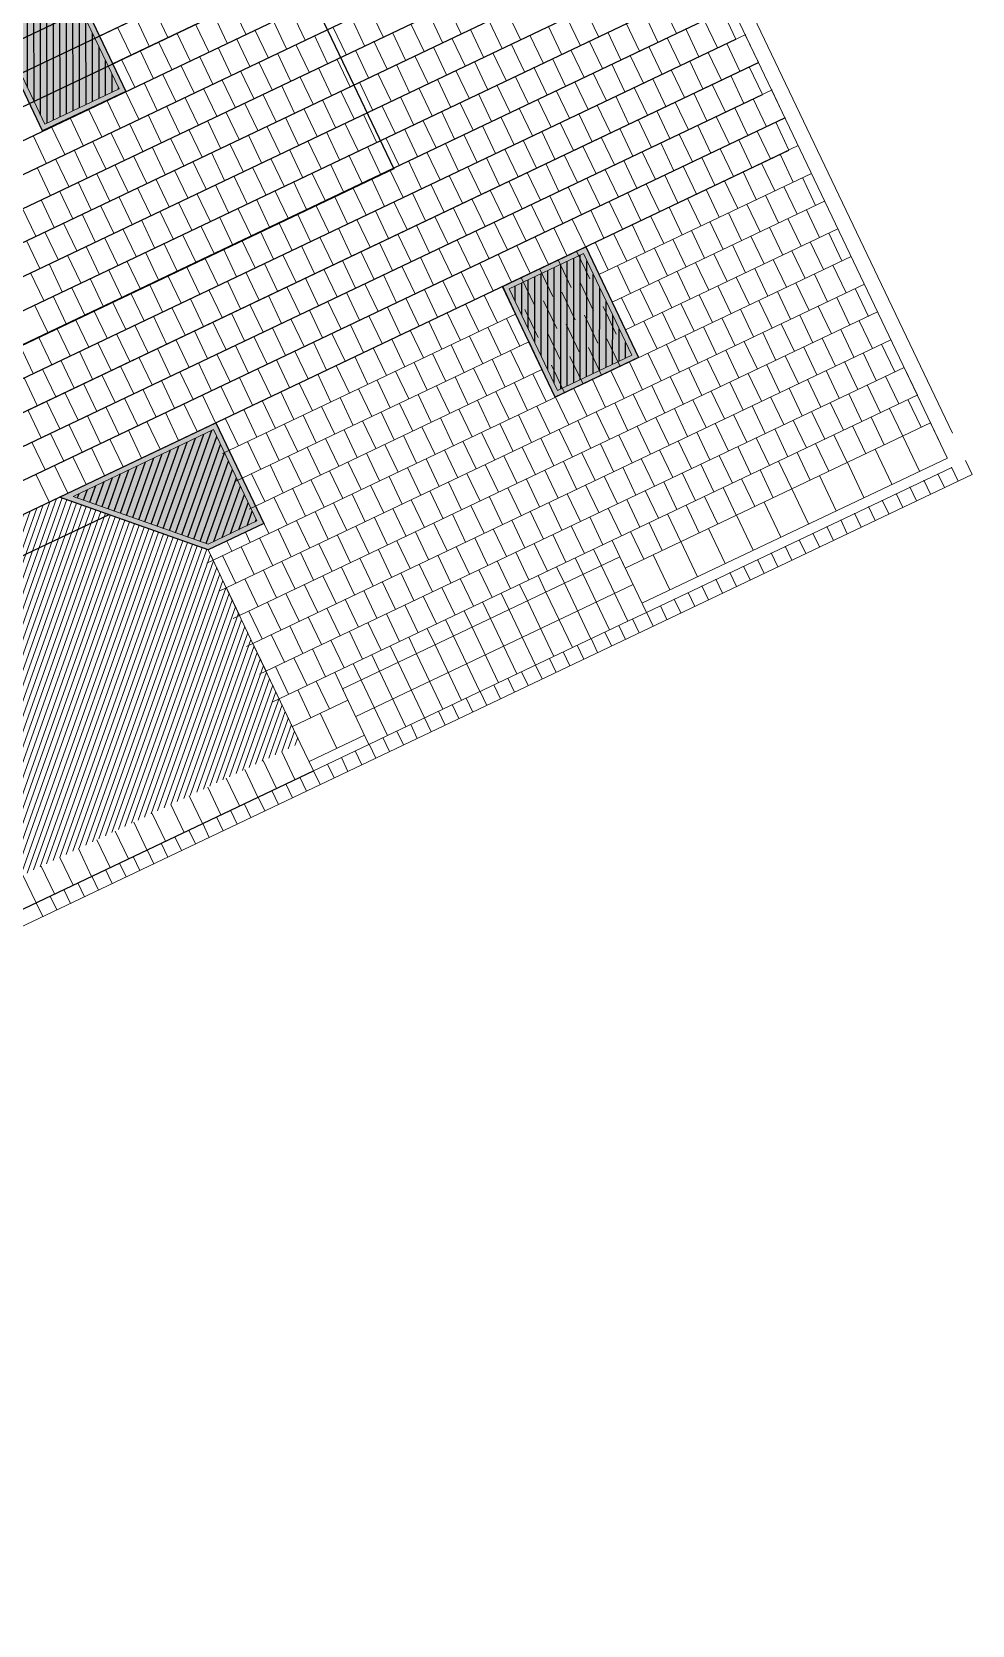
# Model space of a CAD drawing. Header units: metres. Extents: x 679599 to 680028, y 2748524 to 2748840.
# Drawn here: x 680009.71 to 680028.08, y 2748672.21 to 2748703.33 of the extents above; entities that cross this region are included whole.
import ezdxf

# ---------------------------------------------------------------- set-up
doc = ezdxf.new("R2010")
doc.units = ezdxf.units.M
doc.header["$LTSCALE"] = 5
doc.layers.add('00-AUX', color=2, linetype='Continuous', plot=False)
doc.layers.add('00-AUX Tree Pit', color=2, linetype='Continuous', plot=False)
for name, color, linetype, lineweight, plot in [('02-L-B-Barrier Curb', 210, 'Continuous', 5, False), ('02-L-B-Channel', 140, 'Continuous', 5, False), ('02-L-B-Curb', 11, 'Continuous', 5, False)]:
    doc.layers.add(name, color=color, linetype=linetype, lineweight=lineweight, plot=plot)
doc.layers.add('02-L-B-Flat Bar', color=181, linetype='Continuous', lineweight=5)
doc.layers.add('04-BK-Tree Pit', color=6, linetype='Continuous', lineweight=5)
for name, color, linetype, lineweight, true_color in [('02-L-Joints-Paviment_07_Precast Concrete Blocks 60X40', 7, 'Continuous', 5, 0x999999), ('03-TR-Pavement_07_Precast Concrete Blocks 20X10', 7, 'Continuous', 5, 0x999999), ('03-TR-Pavement_07_Precast Concrete Blocks 60X40', 7, 'Continuous', 5, 0x999999)]:
    doc.layers.add(name, color=color, linetype=linetype, lineweight=lineweight, true_color=true_color)
doc.layers.add('03-TR-Tree Pit_Green', color=46, linetype='Continuous')
doc.layers.add('03-TR-Tree Pit_White', color=7, linetype='Continuous', true_color=0xfcfcfc)

# ---------------------------------------------------------------- blocks, each defined once
blk = doc.blocks.new('*U3')
at = {"layer": '02-L-B-Channel'}
blk.add_lwpolyline([(0, -0.301), (0, 0)], dxfattribs=at)
blk = doc.blocks.new('*U4')
at = {"layer": '02-L-B-Channel', "color": 0, "linetype": 'ByBlock', "lineweight": -2, "transparency": 16777216, "rotation": 205.4480529310802}
for p in [(680027.535, 2748694.429), (680027.806, 2748694.558), (680028.077, 2748694.687), (680026.993, 2748694.171), (680027.264, 2748694.3), (680026.181, 2748693.785), (680026.452, 2748693.914), (680026.723, 2748694.043), (680025.639, 2748693.527), (680025.91, 2748693.656), (680025.097, 2748693.269), (680025.368, 2748693.398), (680024.284, 2748692.882), (680024.555, 2748693.011), (680024.826, 2748693.14), (680023.743, 2748692.625), (680024.014, 2748692.754), (680022.93, 2748692.238), (680023.201, 2748692.367), (680023.472, 2748692.496), (680022.388, 2748691.98), (680022.659, 2748692.109), (680021.846, 2748691.722), (680022.117, 2748691.851), (680021.034, 2748691.336), (680021.305, 2748691.464), (680021.576, 2748691.593), (680020.492, 2748691.078), (680020.763, 2748691.207), (680019.679, 2748690.691), (680019.95, 2748690.82), (680020.221, 2748690.949), (680019.138, 2748690.433), (680019.408, 2748690.562), (680018.325, 2748690.046), (680018.596, 2748690.175), (680018.867, 2748690.304), (680017.783, 2748689.789), (680018.054, 2748689.918), (680017.241, 2748689.531), (680017.512, 2748689.66), (680016.429, 2748689.144), (680016.699, 2748689.273), (680016.97, 2748689.402), (680015.887, 2748688.886), (680016.158, 2748689.015), (680015.074, 2748688.5), (680015.345, 2748688.628), (680015.616, 2748688.757), (680014.532, 2748688.242), (680014.803, 2748688.371), (680013.991, 2748687.984), (680014.261, 2748688.113), (680013.178, 2748687.597), (680013.449, 2748687.726), (680013.72, 2748687.855), (680012.636, 2748687.339), (680012.907, 2748687.468), (680011.823, 2748686.953), (680012.094, 2748687.082), (680012.365, 2748687.21), (680011.282, 2748686.695), (680011.553, 2748686.824), (680010.74, 2748686.437), (680011.011, 2748686.566), (680009.927, 2748686.05), (680010.198, 2748686.179), (680010.469, 2748686.308)]:
    blk.add_blockref('*U3', p, dxfattribs=at)
blk = doc.blocks.new('ALCORQUE RECTANGULAR')
at = {"layer": '03-TR-Tree Pit_Green', "ltscale": 0.3}
h = blk.add_hatch(dxfattribs=at)
h.set_pattern_fill('ANSI31', color=256, scale=0.04, angle=-45)
h.set_pattern_definition([(360, (-2068898.16958, 3428624.0145), (3e-17, 0.127), [])])
h.paths.add_polyline_path([(679903.391, 2748647.421), (679902.702, 2748648.869), (679904.689, 2748649.814), (679905.377, 2748648.367)])
at = {"layer": '03-TR-Tree Pit_White'}
h = blk.add_hatch(color=256, dxfattribs=at)
h.dxf.hatch_style = 1
h.paths.add_polyline_path([(679903.344, 2748647.288), (679902.569, 2748648.916), (679904.736, 2748649.947), (679905.511, 2748648.319)])
at = {"layer": '02-L-B-Curb'}
blk.add_lwpolyline([(679903.344, 2748647.288), (679902.569, 2748648.916), (679904.736, 2748649.947), (679905.511, 2748648.319)], close=True, dxfattribs=at)
at = {"layer": '02-L-B-Curb', "color": 6}
blk.add_lwpolyline([(679903.391, 2748647.421), (679902.702, 2748648.868), (679904.689, 2748649.814), (679905.378, 2748648.366)], close=True, dxfattribs=at)
blk = doc.blocks.new('Tree Pit Ford')
at = {"layer": '03-TR-Tree Pit_Green', "ltscale": 0.3}
h = blk.add_hatch(dxfattribs=at)
h.set_pattern_fill('ANSI31', color=256, scale=0.04)
h.paths.add_polyline_path([(-0.045, 1.149), (1.934, -0.83), (-1.104, -0.83), (-1.104, 1.149)])
at = {"layer": '03-TR-Tree Pit_White'}
h = blk.add_hatch(color=256, dxfattribs=at)
h.dxf.hatch_style = 1
h.paths.add_polyline_path([(-0.004, 1.249), (2.175, -0.93), (-1.204, -0.93), (-1.204, 1.249)])
at = {"layer": '02-L-B-Curb'}
blk.add_lwpolyline([(-0.004, 1.249), (2.175, -0.93), (-1.204, -0.93), (-1.204, 1.249)], close=True, dxfattribs=at)
at = {"layer": '02-L-B-Curb', "color": 6}
blk.add_lwpolyline([(-0.045, 1.149), (1.934, -0.83), (-1.104, -0.83), (-1.104, 1.149)], close=True, dxfattribs=at)
blk = doc.blocks.new('*U39')
at = {"layer": '02-L-Joints-Paviment_07_Precast Concrete Blocks 60X40'}
blk.add_line((0.001, -0.6), (0.001, 0), dxfattribs=at)
blk = doc.blocks.new('*U40')
at = {"layer": '02-L-Joints-Paviment_07_Precast Concrete Blocks 60X40', "color": 0, "linetype": 'ByBlock', "lineweight": -2, "transparency": 16777216, "rotation": 205.4481431993174}
for p in [(680015.213, 2748688.899), (680014.491, 2748688.555), (680014.852, 2748688.727), (680014.129, 2748688.383), (680013.407, 2748688.039), (680013.768, 2748688.211), (680012.685, 2748687.695), (680013.046, 2748687.867), (680011.962, 2748687.352), (680012.323, 2748687.524), (680011.24, 2748687.008), (680011.601, 2748687.18), (680010.879, 2748686.836), (680010.156, 2748686.492), (680010.518, 2748686.664), (680009.434, 2748686.148), (680009.795, 2748686.32), (680008.712, 2748685.805), (680009.073, 2748685.977), (680007.989, 2748685.461), (680008.35, 2748685.633), (680007.267, 2748685.117), (680007.628, 2748685.289), (680006.906, 2748684.945), (680006.183, 2748684.602), (680006.544, 2748684.773), (680005.461, 2748684.258), (680005.822, 2748684.43), (680004.738, 2748683.914), (680005.1, 2748684.086), (680004.016, 2748683.57), (680004.377, 2748683.742), (680003.655, 2748683.398), (680002.933, 2748683.055), (680003.294, 2748683.227), (680002.21, 2748682.711), (680002.571, 2748682.883), (680001.488, 2748682.367), (680001.849, 2748682.539), (680000.765, 2748682.023), (680001.127, 2748682.195), (680000.404, 2748681.852), (679999.682, 2748681.508), (680000.043, 2748681.68), (679998.959, 2748681.164), (679999.321, 2748681.336), (679998.237, 2748680.82), (679998.598, 2748680.992), (679997.515, 2748680.477), (679997.876, 2748680.648), (679996.792, 2748680.133), (679997.153, 2748680.305), (679996.431, 2748679.961), (679995.709, 2748679.617), (679996.07, 2748679.789), (679994.986, 2748679.273), (679995.348, 2748679.445), (679994.264, 2748678.93), (679994.625, 2748679.101), (679993.542, 2748678.586), (679993.903, 2748678.758), (679993.18, 2748678.414), (679992.458, 2748678.07), (679992.819, 2748678.242), (679991.736, 2748677.726), (679992.097, 2748677.898), (679991.013, 2748677.383), (679991.374, 2748677.555), (679990.291, 2748677.039), (679990.652, 2748677.211), (679989.93, 2748676.867), (679989.207, 2748676.523), (679989.568, 2748676.695), (679988.485, 2748676.18), (679988.846, 2748676.351), (679987.763, 2748675.836), (679988.124, 2748676.008), (679987.04, 2748675.492), (679987.401, 2748675.664), (679986.679, 2748675.32), (679985.957, 2748674.976), (679986.318, 2748675.148), (679985.234, 2748674.633), (679985.595, 2748674.805), (679984.512, 2748674.289), (679984.873, 2748674.461), (679983.789, 2748673.945), (679984.151, 2748674.117), (679983.067, 2748673.601), (679983.428, 2748673.773)]:
    blk.add_blockref('*U39', p, dxfattribs=at)

msp = doc.modelspace()

# ---------------------------------------------------------------- hatches: boundary and pattern name
at = {"layer": '03-TR-Pavement_07_Precast Concrete Blocks 20X10'}
h = msp.add_hatch(dxfattribs=at)
h.set_pattern_fill('ANSI31', color=256, scale=0.0315, angle=25.5)
h.set_pattern_definition([(70.5, (0, 0), (-0.094275932128, 0.033384858509), [])])
h.paths.add_polyline_path([(679945.648, 2748656.46), (679943.852, 2748660.24), (679944.878, 2748663.104), (679948.723, 2748664.934), (679951.551, 2748663.93), (679952.554, 2748666.757), (679956.392, 2748668.583), (679959.225, 2748667.582), (679960.23, 2748670.41), (679964.074, 2748672.238), (679966.807, 2748671.268), (679966.901, 2748671.235), (679967.905, 2748674.062), (679971.75, 2748675.891), (679974.576, 2748674.887), (679975.581, 2748677.714), (679979.425, 2748679.544), (679982.251, 2748678.54), (679983.256, 2748681.367), (679987.1, 2748683.196), (679989.832, 2748682.225), (679990.931, 2748685.019), (679994.775, 2748686.848), (679997.603, 2748685.845), (679998.607, 2748688.672), (680002.45, 2748690.501), (680005.277, 2748689.497), (680006.278, 2748692.322), (680010.255, 2748694.245), (680013.159, 2748693.214), (680014.955, 2748689.44)])

# ---------------------------------------------------------------- linework, layer by layer
at = {"layer": '00-AUX'}
for points in [[(679988.712, 2748759.346), (680016.783, 2748700.654), (679938.873, 2748663.618)], [(679976.14, 2748687.314), (680020.879, 2748708.603)], [(679976.408, 2748686.778), (680021.318, 2748708.147)], [(679976.657, 2748686.231), (680021.396, 2748707.52)], [(679976.924, 2748685.694), (680021.835, 2748707.065)], [(679977.174, 2748685.148), (680021.913, 2748706.437)], [(679977.439, 2748684.61), (680022.352, 2748705.982)], [(679977.691, 2748684.066), (680022.43, 2748705.354)], [(679977.955, 2748683.527), (680022.869, 2748704.899)], [(679978.209, 2748682.983), (680022.947, 2748704.271)], [(679978.471, 2748682.442), (680023.386, 2748703.816)], [(679978.726, 2748681.9), (680023.464, 2748703.188)], [(679978.986, 2748681.36), (680023.903, 2748702.733)], [(679979.243, 2748680.817), (680023.981, 2748702.106)], [(679979.503, 2748680.277), (680024.421, 2748701.65)], [(679979.76, 2748679.734), (680024.499, 2748701.023)], [(679944.374, 2748662.09), (680011.223, 2748693.901)], [(679982.75, 2748673.451), (680015.213, 2748688.899)]]:
    msp.add_lwpolyline(points, dxfattribs=at)
at = {"layer": '00-AUX Tree Pit'}
for points in [[(680011.549, 2748702.169), (680009.92, 2748701.395), (680008.889, 2748703.562), (680010.517, 2748704.337)], [(680021.562, 2748696.968), (680019.934, 2748696.193), (680018.902, 2748698.36), (680020.531, 2748699.135)]]:
    msp.add_lwpolyline(points, close=True, dxfattribs=at)
at = {"layer": '00-AUX Tree Pit', "ltscale": 0.3}
msp.add_lwpolyline([(680013.159, 2748693.214), (680010.255, 2748694.245), (680013.306, 2748695.697), (680014.242, 2748693.73)], close=True, dxfattribs=at)
at = {"layer": '02-L-B-Barrier Curb'}
for points in [[(680027.594, 2748695.005), (680021.629, 2748692.172)], [(680027.68, 2748694.824), (680021.715, 2748691.992)], [(680016.211, 2748689.594), (680015.127, 2748689.078)], [(680016.297, 2748689.414), (680015.213, 2748688.898)]]:
    msp.add_lwpolyline(points, dxfattribs=at)
at = {"layer": '02-L-B-Channel'}
msp.add_lwpolyline([(679668.512, 2748523.584), (680028.077, 2748694.687)], dxfattribs=at)
at = {"layer": '02-L-B-Curb'}
for points in [[(680027.692, 2748695.495), (679959.257, 2748838.798)], [(679959.147, 2748838.332), (680027.421, 2748695.366)]]:
    msp.add_lwpolyline(points, dxfattribs=at)
at = {"layer": '02-L-B-Flat Bar'}
msp.add_lwpolyline([(680013.159, 2748693.214), (680014.955, 2748689.44)], dxfattribs=at)
at = {"layer": '02-L-Joints-Paviment_07_Precast Concrete Blocks 60X40'}
for p, q in [((680024.583, 2748700.398), (680024.326, 2748700.94)), ((680023.861, 2748700.055), (680023.603, 2748700.596)), ((680024.222, 2748700.226), (680023.964, 2748700.768)), ((680023.5, 2748699.883), (680023.242, 2748700.424)), ((680024.658, 2748699.769), (680024.4, 2748700.311)), ((680025.019, 2748699.941), (680024.762, 2748700.483)), ((680022.777, 2748699.539), (680022.52, 2748700.081)), ((680023.139, 2748699.711), (680022.881, 2748700.253)), ((680023.936, 2748699.426), (680023.678, 2748699.967)), ((680024.297, 2748699.598), (680024.039, 2748700.139)), ((680022.055, 2748699.195), (680021.797, 2748699.737)), ((680022.416, 2748699.367), (680022.158, 2748699.909)), ((680023.575, 2748699.254), (680023.317, 2748699.796)), ((680024.738, 2748699.143), (680024.48, 2748699.685)), ((680025.099, 2748699.315), (680024.841, 2748699.857)), ((680021.333, 2748698.851), (680021.075, 2748699.393)), ((680021.694, 2748699.023), (680021.436, 2748699.565)), ((680022.852, 2748698.91), (680022.594, 2748699.452)), ((680023.213, 2748699.082), (680022.956, 2748699.624)), ((680024.377, 2748698.971), (680024.119, 2748699.513)), ((680025.535, 2748698.858), (680025.277, 2748699.4)), ((680020.61, 2748698.508), (680020.352, 2748699.049)), ((680020.971, 2748698.68), (680020.714, 2748699.221)), ((680022.13, 2748698.566), (680021.872, 2748699.108)), ((680022.491, 2748698.738), (680022.233, 2748699.28)), ((680023.654, 2748698.627), (680023.396, 2748699.169)), ((680024.015, 2748698.799), (680023.758, 2748699.341)), ((680024.813, 2748698.514), (680024.555, 2748699.056)), ((680025.174, 2748698.686), (680024.916, 2748699.228)), ((680020.249, 2748698.336), (680019.991, 2748698.878)), ((680021.407, 2748698.223), (680021.15, 2748698.764)), ((680021.769, 2748698.394), (680021.511, 2748698.936)), ((680022.932, 2748698.283), (680022.674, 2748698.825)), ((680023.293, 2748698.455), (680023.035, 2748698.997)), ((680024.451, 2748698.342), (680024.194, 2748698.884)), ((680025.615, 2748698.231), (680025.357, 2748698.773)), ((680019.527, 2748697.992), (680019.269, 2748698.534)), ((680019.888, 2748698.164), (680019.63, 2748698.706)), ((680020.685, 2748697.879), (680020.427, 2748698.421)), ((680021.046, 2748698.051), (680020.788, 2748698.592)), ((680022.209, 2748697.94), (680021.952, 2748698.481)), ((680022.571, 2748698.112), (680022.313, 2748698.653)), ((680023.729, 2748697.998), (680023.471, 2748698.54)), ((680024.09, 2748698.17), (680023.832, 2748698.712)), ((680024.892, 2748697.887), (680024.634, 2748698.429)), ((680025.253, 2748698.059), (680024.996, 2748698.601)), ((680018.804, 2748697.648), (680018.547, 2748698.19)), ((680019.166, 2748697.82), (680018.908, 2748698.362)), ((680020.324, 2748697.707), (680020.066, 2748698.249)), ((680021.487, 2748697.596), (680021.229, 2748698.138)), ((680021.848, 2748697.768), (680021.59, 2748698.31)), ((680023.007, 2748697.655), (680022.749, 2748698.196)), ((680023.368, 2748697.826), (680023.11, 2748698.368)), ((680024.531, 2748697.716), (680024.273, 2748698.257)), ((680025.689, 2748697.602), (680025.432, 2748698.144)), ((680026.051, 2748697.774), (680025.793, 2748698.316)), ((680018.082, 2748697.304), (680017.824, 2748697.846)), ((680018.443, 2748697.476), (680018.185, 2748698.018)), ((680019.601, 2748697.363), (680019.344, 2748697.905)), ((680019.963, 2748697.535), (680019.705, 2748698.077)), ((680020.765, 2748697.252), (680020.507, 2748697.794)), ((680021.126, 2748697.424), (680020.868, 2748697.966)), ((680022.284, 2748697.311), (680022.026, 2748697.853)), ((680022.645, 2748697.483), (680022.388, 2748698.024)), ((680023.809, 2748697.372), (680023.551, 2748697.914)), ((680024.17, 2748697.544), (680023.912, 2748698.085)), ((680024.967, 2748697.259), (680024.709, 2748697.8)), ((680025.328, 2748697.43), (680025.07, 2748697.972)), ((680017.36, 2748696.961), (680017.102, 2748697.503)), ((680017.721, 2748697.133), (680017.463, 2748697.674)), ((680018.879, 2748697.019), (680018.621, 2748697.561)), ((680019.24, 2748697.191), (680018.982, 2748697.733)), ((680020.404, 2748697.08), (680020.146, 2748697.622)), ((680021.562, 2748696.967), (680021.304, 2748697.509)), ((680021.923, 2748697.139), (680021.665, 2748697.681)), ((680023.086, 2748697.028), (680022.828, 2748697.57)), ((680023.447, 2748697.2), (680023.19, 2748697.742)), ((680024.606, 2748697.087), (680024.348, 2748697.628)), ((680025.769, 2748696.976), (680025.511, 2748697.517)), ((680026.13, 2748697.148), (680025.872, 2748697.689)), ((680016.998, 2748696.789), (680016.741, 2748697.331)), ((680018.157, 2748696.676), (680017.899, 2748697.217)), ((680018.518, 2748696.847), (680018.26, 2748697.389)), ((680019.681, 2748696.737), (680019.423, 2748697.278)), ((680020.042, 2748696.908), (680019.785, 2748697.45)), ((680020.84, 2748696.623), (680020.582, 2748697.165)), ((680021.201, 2748696.795), (680020.943, 2748697.337)), ((680022.364, 2748696.684), (680022.106, 2748697.226)), ((680022.725, 2748696.856), (680022.467, 2748697.398)), ((680023.883, 2748696.743), (680023.626, 2748697.285)), ((680024.245, 2748696.915), (680023.987, 2748697.457)), ((680025.047, 2748696.632), (680024.789, 2748697.174)), ((680025.408, 2748696.804), (680025.15, 2748697.346)), ((680026.566, 2748696.691), (680026.308, 2748697.232)), ((680016.276, 2748696.445), (680016.018, 2748696.987)), ((680016.637, 2748696.617), (680016.379, 2748697.159)), ((680017.434, 2748696.332), (680017.177, 2748696.874)), ((680017.796, 2748696.504), (680017.538, 2748697.046)), ((680018.959, 2748696.393), (680018.701, 2748696.935)), ((680019.32, 2748696.565), (680019.062, 2748697.106)), ((680020.478, 2748696.451), (680020.22, 2748696.993)), ((680021.642, 2748696.341), (680021.384, 2748696.882)), ((680022.003, 2748696.512), (680021.745, 2748697.054)), ((680023.161, 2748696.399), (680022.903, 2748696.941)), ((680023.522, 2748696.571), (680023.264, 2748697.113)), ((680024.685, 2748696.46), (680024.428, 2748697.002)), ((680025.844, 2748696.347), (680025.586, 2748696.889)), ((680026.205, 2748696.519), (680025.947, 2748697.06)), ((680015.554, 2748696.101), (680015.296, 2748696.643)), ((680015.915, 2748696.273), (680015.657, 2748696.815)), ((680017.073, 2748696.16), (680016.815, 2748696.702)), ((680018.236, 2748696.049), (680017.979, 2748696.591)), ((680018.598, 2748696.221), (680018.34, 2748696.763)), ((680019.756, 2748696.108), (680019.498, 2748696.649)), ((680020.117, 2748696.28), (680019.859, 2748696.821)), ((680021.28, 2748696.169), (680021.023, 2748696.71)), ((680022.439, 2748696.055), (680022.181, 2748696.597)), ((680022.8, 2748696.227), (680022.542, 2748696.769)), ((680023.963, 2748696.116), (680023.705, 2748696.658)), ((680024.324, 2748696.288), (680024.066, 2748696.83)), ((680025.121, 2748696.003), (680024.864, 2748696.545)), ((680025.483, 2748696.175), (680025.225, 2748696.717)), ((680026.646, 2748696.064), (680026.388, 2748696.606)), ((680027.007, 2748696.236), (680026.749, 2748696.778)), ((680014.831, 2748695.758), (680014.573, 2748696.299)), ((680015.192, 2748695.929), (680014.935, 2748696.471)), ((680016.351, 2748695.816), (680016.093, 2748696.358)), ((680016.712, 2748695.988), (680016.454, 2748696.53)), ((680017.514, 2748695.705), (680017.256, 2748696.247)), ((680017.875, 2748695.877), (680017.617, 2748696.419)), ((680019.034, 2748695.764), (680018.776, 2748696.306)), ((680019.395, 2748695.936), (680019.137, 2748696.478)), ((680020.558, 2748695.825), (680020.3, 2748696.367)), ((680020.919, 2748695.997), (680020.661, 2748696.539)), ((680021.716, 2748695.712), (680021.459, 2748696.253)), ((680022.078, 2748695.883), (680021.82, 2748696.425)), ((680023.241, 2748695.773), (680022.983, 2748696.314)), ((680023.602, 2748695.944), (680023.344, 2748696.486)), ((680024.76, 2748695.831), (680024.502, 2748696.373)), ((680025.924, 2748695.72), (680025.666, 2748696.262)), ((680026.285, 2748695.892), (680026.027, 2748696.434)), ((680014.109, 2748695.414), (680013.851, 2748695.956)), ((680014.47, 2748695.586), (680014.212, 2748696.128)), ((680015.628, 2748695.472), (680015.371, 2748696.014)), ((680015.99, 2748695.644), (680015.732, 2748696.186)), ((680017.153, 2748695.533), (680016.895, 2748696.075)), ((680018.311, 2748695.42), (680018.053, 2748695.962)), ((680018.672, 2748695.592), (680018.415, 2748696.134)), ((680019.836, 2748695.481), (680019.578, 2748696.023)), ((680020.197, 2748695.653), (680019.939, 2748696.195)), ((680021.355, 2748695.54), (680021.097, 2748696.082)), ((680022.518, 2748695.429), (680022.261, 2748695.971)), ((680022.88, 2748695.601), (680022.622, 2748696.142)), ((680024.038, 2748695.487), (680023.78, 2748696.029)), ((680024.399, 2748695.659), (680024.141, 2748696.201)), ((680025.562, 2748695.548), (680025.305, 2748696.09)), ((680026.721, 2748695.435), (680026.463, 2748695.977)), ((680027.082, 2748695.607), (680026.824, 2748696.149)), ((680013.748, 2748695.242), (680013.49, 2748695.784)), ((680014.906, 2748695.129), (680014.648, 2748695.671)), ((680015.267, 2748695.301), (680015.009, 2748695.842)), ((680016.43, 2748695.19), (680016.173, 2748695.731)), ((680016.792, 2748695.362), (680016.534, 2748695.903)), ((680017.589, 2748695.076), (680017.331, 2748695.618)), ((680017.95, 2748695.248), (680017.692, 2748695.79)), ((680019.113, 2748695.137), (680018.855, 2748695.679)), ((680019.474, 2748695.309), (680019.217, 2748695.851)), ((680020.633, 2748695.196), (680020.375, 2748695.738)), ((680020.994, 2748695.368), (680020.736, 2748695.91)), ((680021.796, 2748695.085), (680021.538, 2748695.627)), ((680022.157, 2748695.257), (680021.899, 2748695.799)), ((680023.316, 2748695.144), (680023.058, 2748695.685)), ((680023.677, 2748695.316), (680023.419, 2748695.857)), ((680024.84, 2748695.205), (680024.582, 2748695.746)), ((680025.201, 2748695.377), (680024.943, 2748695.918)), ((680025.998, 2748695.091), (680025.74, 2748695.633)), ((680026.359, 2748695.263), (680026.102, 2748695.805)), ((680027.265, 2748695.694), (680027.591, 2748695.01)), ((680014.184, 2748694.785), (680013.926, 2748695.327)), ((680014.545, 2748694.957), (680014.287, 2748695.499)), ((680015.708, 2748694.846), (680015.45, 2748695.388)), ((680016.069, 2748695.018), (680015.811, 2748695.56)), ((680017.228, 2748694.905), (680016.97, 2748695.446)), ((680018.391, 2748694.794), (680018.133, 2748695.335)), ((680018.752, 2748694.965), (680018.494, 2748695.507)), ((680019.91, 2748694.852), (680019.653, 2748695.394)), ((680020.272, 2748695.024), (680020.014, 2748695.566)), ((680021.435, 2748694.913), (680021.177, 2748695.455)), ((680022.593, 2748694.8), (680022.335, 2748695.342)), ((680022.954, 2748694.972), (680022.697, 2748695.514)), ((680024.118, 2748694.861), (680023.86, 2748695.403)), ((680024.479, 2748695.033), (680024.221, 2748695.575)), ((680025.637, 2748694.919), (680025.379, 2748695.461)), ((680026.723, 2748695.436), (680027.049, 2748694.752)), ((680014.986, 2748694.502), (680014.728, 2748695.044)), ((680015.347, 2748694.674), (680015.089, 2748695.216)), ((680016.505, 2748694.561), (680016.247, 2748695.103)), ((680016.866, 2748694.733), (680016.609, 2748695.274)), ((680017.668, 2748694.45), (680017.411, 2748694.992)), ((680018.03, 2748694.622), (680017.772, 2748695.164)), ((680019.188, 2748694.508), (680018.93, 2748695.05)), ((680019.549, 2748694.68), (680019.291, 2748695.222)), ((680020.712, 2748694.569), (680020.455, 2748695.111)), ((680021.074, 2748694.741), (680020.816, 2748695.283)), ((680021.871, 2748694.456), (680021.613, 2748694.998)), ((680022.232, 2748694.628), (680021.974, 2748695.17)), ((680023.395, 2748694.517), (680023.137, 2748695.059)), ((680023.756, 2748694.689), (680023.499, 2748695.231)), ((680024.915, 2748694.576), (680024.657, 2748695.118)), ((680025.276, 2748694.748), (680025.018, 2748695.289)), ((680026.181, 2748695.178), (680026.507, 2748694.494)), ((680014.263, 2748694.158), (680014.005, 2748694.7)), ((680014.624, 2748694.33), (680014.367, 2748694.872)), ((680015.783, 2748694.217), (680015.525, 2748694.759)), ((680016.144, 2748694.389), (680015.886, 2748694.931)), ((680017.307, 2748694.278), (680017.049, 2748694.82)), ((680018.466, 2748694.165), (680018.208, 2748694.707)), ((680018.827, 2748694.337), (680018.569, 2748694.878)), ((680019.99, 2748694.226), (680019.732, 2748694.767)), ((680020.351, 2748694.398), (680020.093, 2748694.939)), ((680021.51, 2748694.284), (680021.252, 2748694.826)), ((680022.673, 2748694.173), (680022.415, 2748694.715)), ((680023.034, 2748694.345), (680022.776, 2748694.887)), ((680024.192, 2748694.232), (680023.935, 2748694.774)), ((680024.554, 2748694.404), (680024.296, 2748694.946)), ((680025.64, 2748694.921), (680025.965, 2748694.236)), ((680015.06, 2748693.873), (680014.803, 2748694.415)), ((680015.422, 2748694.045), (680015.164, 2748694.587)), ((680016.585, 2748693.934), (680016.327, 2748694.476)), ((680016.946, 2748694.106), (680016.688, 2748694.648)), ((680018.104, 2748693.993), (680017.847, 2748694.535)), ((680019.268, 2748693.882), (680019.01, 2748694.424)), ((680019.629, 2748694.054), (680019.371, 2748694.596)), ((680020.787, 2748693.941), (680020.529, 2748694.482)), ((680021.148, 2748694.112), (680020.891, 2748694.654)), ((680021.95, 2748693.83), (680021.693, 2748694.371)), ((680022.312, 2748694.001), (680022.054, 2748694.543)), ((680023.47, 2748693.888), (680023.212, 2748694.43)), ((680023.831, 2748694.06), (680023.573, 2748694.602)), ((680024.556, 2748694.405), (680024.882, 2748693.721)), ((680025.098, 2748694.663), (680025.423, 2748693.978)), ((680014.338, 2748693.53), (680014.08, 2748694.071)), ((680014.699, 2748693.701), (680014.441, 2748694.243)), ((680015.862, 2748693.59), (680015.605, 2748694.132)), ((680016.224, 2748693.762), (680015.966, 2748694.304)), ((680017.382, 2748693.649), (680017.124, 2748694.191)), ((680017.743, 2748693.821), (680017.485, 2748694.363)), ((680018.545, 2748693.538), (680018.287, 2748694.08)), ((680018.906, 2748693.71), (680018.649, 2748694.252)), ((680020.065, 2748693.597), (680019.807, 2748694.139)), ((680020.426, 2748693.769), (680020.168, 2748694.31)), ((680021.589, 2748693.658), (680021.331, 2748694.2)), ((680021.589, 2748693.658), (680021.331, 2748694.2)), ((680022.748, 2748693.544), (680022.49, 2748694.086)), ((680023.109, 2748693.716), (680022.851, 2748694.258)), ((680024.014, 2748694.147), (680024.34, 2748693.463)), ((680015.14, 2748693.247), (680014.882, 2748693.788)), ((680015.501, 2748693.419), (680015.243, 2748693.96)), ((680016.66, 2748693.305), (680016.402, 2748693.847)), ((680017.021, 2748693.477), (680016.763, 2748694.019)), ((680018.184, 2748693.366), (680017.926, 2748693.908)), ((680019.342, 2748693.253), (680019.085, 2748693.795)), ((680019.704, 2748693.425), (680019.446, 2748693.967)), ((680020.867, 2748693.314), (680020.609, 2748693.856)), ((680021.228, 2748693.486), (680020.97, 2748694.028)), ((680022.025, 2748693.201), (680021.767, 2748693.743)), ((680022.386, 2748693.373), (680022.129, 2748693.914)), ((680023.472, 2748693.889), (680023.798, 2748693.205)), ((680013.977, 2748693.358), (680013.882, 2748693.558)), ((680014.418, 2748692.903), (680014.16, 2748693.445)), ((680014.779, 2748693.075), (680014.521, 2748693.617)), ((680015.937, 2748692.962), (680015.679, 2748693.503)), ((680016.298, 2748693.133), (680016.041, 2748693.675)), ((680017.462, 2748693.023), (680017.204, 2748693.564)), ((680017.823, 2748693.194), (680017.565, 2748693.736)), ((680018.62, 2748692.909), (680018.362, 2748693.451)), ((680018.981, 2748693.081), (680018.723, 2748693.623)), ((680020.144, 2748692.97), (680019.887, 2748693.512)), ((680020.506, 2748693.142), (680020.248, 2748693.684)), ((680021.664, 2748693.029), (680021.406, 2748693.571)), ((680022.931, 2748693.632), (680023.256, 2748692.947)), ((680013.25, 2748693.023), (680013.159, 2748693.214)), ((680013.616, 2748693.186), (680013.52, 2748693.386)), ((680014.057, 2748692.731), (680013.799, 2748693.273)), ((680015.215, 2748692.618), (680014.957, 2748693.16)), ((680015.576, 2748692.79), (680015.318, 2748693.331)), ((680016.739, 2748692.679), (680016.482, 2748693.221)), ((680017.101, 2748692.851), (680016.843, 2748693.392)), ((680018.259, 2748692.737), (680018.001, 2748693.279)), ((680019.422, 2748692.626), (680019.164, 2748693.168)), ((680019.783, 2748692.798), (680019.525, 2748693.34)), ((680020.838, 2748692.904), (680020.684, 2748693.227)), ((680021.303, 2748692.857), (680021.045, 2748693.399)), ((680022.389, 2748693.374), (680022.715, 2748692.689)), ((680013.695, 2748692.559), (680013.438, 2748693.101)), ((680014.493, 2748692.274), (680014.235, 2748692.816)), ((680014.854, 2748692.446), (680014.596, 2748692.988)), ((680016.017, 2748692.335), (680015.759, 2748692.877)), ((680015.781, 2748690.497), (680021.199, 2748693.075)), ((680016.378, 2748692.507), (680016.12, 2748693.049)), ((680017.536, 2748692.394), (680017.279, 2748692.935)), ((680017.898, 2748692.566), (680017.64, 2748693.107)), ((680018.7, 2748692.283), (680018.442, 2748692.824)), ((680019.061, 2748692.455), (680018.803, 2748692.996)), ((680020.115, 2748692.56), (680019.961, 2748692.883)), ((680020.477, 2748692.732), (680020.323, 2748693.055)), ((680021.199, 2748693.075), (680021.715, 2748691.992)), ((680021.847, 2748693.116), (680022.173, 2748692.431)), ((680014.131, 2748692.102), (680013.874, 2748692.644)), ((680015.295, 2748691.991), (680015.037, 2748692.533)), ((680015.656, 2748692.163), (680015.398, 2748692.705)), ((680016.814, 2748692.05), (680016.556, 2748692.592)), ((680017.175, 2748692.222), (680016.917, 2748692.764)), ((680018.339, 2748692.111), (680018.081, 2748692.653)), ((680019.393, 2748692.216), (680019.239, 2748692.539)), ((680019.754, 2748692.388), (680019.6, 2748692.711)), ((680013.766, 2748691.94), (680013.508, 2748692.482)), ((680014.572, 2748691.648), (680014.314, 2748692.189)), ((680014.933, 2748691.819), (680014.676, 2748692.361)), ((680016.092, 2748691.706), (680015.834, 2748692.248)), ((680016.453, 2748691.878), (680016.195, 2748692.42)), ((680017.616, 2748691.767), (680017.358, 2748692.309)), ((680017.977, 2748691.939), (680017.72, 2748692.481)), ((680018.671, 2748691.872), (680018.517, 2748692.196)), ((680019.032, 2748692.044), (680018.878, 2748692.367)), ((680014.211, 2748691.476), (680013.953, 2748692.017)), ((680015.369, 2748691.362), (680015.112, 2748691.904)), ((680015.731, 2748691.534), (680015.473, 2748692.076)), ((680016.894, 2748691.423), (680016.636, 2748691.965)), ((680017.255, 2748691.595), (680016.997, 2748692.137)), ((680018.309, 2748691.7), (680018.155, 2748692.024)), ((680015.008, 2748691.191), (680014.75, 2748691.732)), ((680016.171, 2748691.08), (680015.914, 2748691.621)), ((680016.533, 2748691.251), (680016.275, 2748691.793)), ((680021.353, 2748691.82), (680016.658, 2748689.586)), ((680017.587, 2748691.357), (680017.433, 2748691.68)), ((680017.948, 2748691.528), (680017.794, 2748691.852)), ((680014.281, 2748690.856), (680014.023, 2748691.398)), ((680014.647, 2748691.019), (680014.389, 2748691.56)), ((680015.449, 2748690.736), (680015.191, 2748691.278)), ((680015.81, 2748690.908), (680015.552, 2748691.449)), ((680016.865, 2748691.013), (680016.711, 2748691.336)), ((680017.226, 2748691.185), (680017.072, 2748691.508)), ((680015.088, 2748690.564), (680014.83, 2748691.106)), ((680016.142, 2748690.669), (680015.988, 2748690.992)), ((680016.503, 2748690.841), (680016.35, 2748691.164)), ((680014.727, 2748690.392), (680014.469, 2748690.934)), ((680015.524, 2748690.107), (680015.266, 2748690.649)), ((680015.885, 2748690.279), (680015.627, 2748690.821)), ((680015.163, 2748689.935), (680014.905, 2748690.477)), ((680016.297, 2748689.414), (680015.781, 2748690.497)), ((680015.343, 2748690.021), (680015.669, 2748689.336))]:
    msp.add_line(p, q, dxfattribs=at)
for points in [[(680012.366, 2748703.223), (680012.108, 2748703.765)], [(680013.889, 2748703.283), (680013.631, 2748703.825)], [(680015.05, 2748703.171), (680014.792, 2748703.713)], [(680016.573, 2748703.232), (680016.315, 2748703.774)], [(680018.096, 2748703.292), (680017.838, 2748703.834)], [(680019.257, 2748703.18), (680018.999, 2748703.722)], [(680020.78, 2748703.24), (680020.522, 2748703.782)], [(680022.303, 2748703.3), (680022.045, 2748703.842)], [(680023.464, 2748703.188), (680023.206, 2748703.73)], [(680011.644, 2748702.879), (680011.386, 2748703.421)], [(680012.005, 2748703.051), (680011.747, 2748703.593)], [(680013.166, 2748702.94), (680012.908, 2748703.482)], [(680013.527, 2748703.112), (680013.27, 2748703.653)], [(680014.689, 2748703), (680014.431, 2748703.541)], [(680015.851, 2748702.888), (680015.593, 2748703.43)], [(680016.212, 2748703.06), (680015.954, 2748703.602)], [(680017.373, 2748702.948), (680017.115, 2748703.49)], [(680017.735, 2748703.12), (680017.477, 2748703.662)], [(680018.896, 2748703.008), (680018.638, 2748703.55)], [(680020.058, 2748702.896), (680019.8, 2748703.438)], [(680020.419, 2748703.068), (680020.161, 2748703.61)], [(680021.58, 2748702.957), (680021.322, 2748703.498)], [(680021.941, 2748703.128), (680021.684, 2748703.67)], [(680023.103, 2748703.017), (680022.845, 2748703.558)], [(680012.444, 2748702.596), (680012.186, 2748703.138)], [(680012.805, 2748702.768), (680012.547, 2748703.31)], [(680013.967, 2748702.656), (680013.709, 2748703.198)], [(680014.328, 2748702.828), (680014.07, 2748703.37)], [(680015.128, 2748702.544), (680014.87, 2748703.086)], [(680015.489, 2748702.716), (680015.231, 2748703.258)], [(680016.651, 2748702.604), (680016.393, 2748703.146)], [(680017.012, 2748702.776), (680016.754, 2748703.318)], [(680018.174, 2748702.665), (680017.916, 2748703.206)], [(680018.535, 2748702.836), (680018.277, 2748703.378)], [(680019.335, 2748702.553), (680019.077, 2748703.094)], [(680019.696, 2748702.724), (680019.439, 2748703.266)], [(680020.858, 2748702.613), (680020.6, 2748703.155)], [(680021.219, 2748702.785), (680020.961, 2748703.327)], [(680022.381, 2748702.673), (680022.123, 2748703.215)], [(680022.742, 2748702.845), (680022.484, 2748703.387)], [(680023.542, 2748702.561), (680023.284, 2748703.103)], [(680023.903, 2748702.733), (680023.646, 2748703.275)], [(680011.721, 2748702.252), (680011.464, 2748702.794)], [(680012.083, 2748702.424), (680011.825, 2748702.966)], [(680013.244, 2748702.312), (680012.986, 2748702.854)], [(680013.605, 2748702.484), (680013.348, 2748703.026)], [(680014.767, 2748702.372), (680014.509, 2748702.914)], [(680015.929, 2748702.26), (680015.671, 2748702.802)], [(680016.29, 2748702.432), (680016.032, 2748702.974)], [(680017.451, 2748702.321), (680017.193, 2748702.863)], [(680017.812, 2748702.493), (680017.555, 2748703.035)], [(680018.974, 2748702.381), (680018.716, 2748702.923)], [(680020.136, 2748702.269), (680019.878, 2748702.811)], [(680020.497, 2748702.441), (680020.239, 2748702.983)], [(680021.658, 2748702.329), (680021.4, 2748702.871)], [(680022.02, 2748702.501), (680021.762, 2748703.043)], [(680023.181, 2748702.389), (680022.923, 2748702.931)], [(680012.522, 2748701.968), (680012.264, 2748702.51)], [(680012.883, 2748702.14), (680012.625, 2748702.682)], [(680014.045, 2748702.029), (680013.787, 2748702.571)], [(680014.406, 2748702.201), (680014.148, 2748702.742)], [(680015.206, 2748701.917), (680014.948, 2748702.459)], [(680015.567, 2748702.089), (680015.31, 2748702.63)], [(680016.729, 2748701.977), (680016.471, 2748702.519)], [(680017.09, 2748702.149), (680016.832, 2748702.691)], [(680018.252, 2748702.037), (680017.994, 2748702.579)], [(680018.613, 2748702.209), (680018.355, 2748702.751)], [(680019.413, 2748701.925), (680019.155, 2748702.467)], [(680019.774, 2748702.097), (680019.516, 2748702.639)], [(680020.936, 2748701.985), (680020.678, 2748702.527)], [(680021.297, 2748702.157), (680021.039, 2748702.699)], [(680022.459, 2748702.046), (680022.201, 2748702.588)], [(680022.82, 2748702.218), (680022.562, 2748702.759)], [(680023.62, 2748701.934), (680023.362, 2748702.476)], [(680023.981, 2748702.106), (680023.724, 2748702.647)], [(680011.8, 2748701.625), (680011.542, 2748702.167)], [(680012.161, 2748701.796), (680011.903, 2748702.338)], [(680013.322, 2748701.685), (680013.064, 2748702.227)], [(680013.683, 2748701.857), (680013.425, 2748702.399)], [(680014.845, 2748701.745), (680014.587, 2748702.287)], [(680016.006, 2748701.633), (680015.749, 2748702.175)], [(680016.368, 2748701.805), (680016.11, 2748702.347)], [(680017.529, 2748701.693), (680017.271, 2748702.235)], [(680017.89, 2748701.865), (680017.633, 2748702.407)], [(680019.052, 2748701.753), (680018.794, 2748702.295)], [(680020.214, 2748701.642), (680019.956, 2748702.183)], [(680020.575, 2748701.813), (680020.317, 2748702.355)], [(680021.736, 2748701.702), (680021.478, 2748702.244)], [(680022.097, 2748701.874), (680021.84, 2748702.416)], [(680023.259, 2748701.762), (680023.001, 2748702.304)], [(680024.421, 2748701.65), (680024.163, 2748702.192)], [(680011.438, 2748701.453), (680011.18, 2748701.995)], [(680012.6, 2748701.341), (680012.342, 2748701.883)], [(680012.961, 2748701.513), (680012.703, 2748702.055)], [(680014.123, 2748701.401), (680013.865, 2748701.943)], [(680014.484, 2748701.573), (680014.226, 2748702.115)], [(680015.645, 2748701.461), (680015.387, 2748702.003)], [(680016.807, 2748701.349), (680016.549, 2748701.891)], [(680017.168, 2748701.521), (680016.91, 2748702.063)], [(680018.33, 2748701.41), (680018.072, 2748701.952)], [(680018.691, 2748701.581), (680018.433, 2748702.123)], [(680019.491, 2748701.298), (680019.233, 2748701.84)], [(680019.852, 2748701.47), (680019.595, 2748702.012)], [(680021.014, 2748701.358), (680020.756, 2748701.9)], [(680021.375, 2748701.53), (680021.117, 2748702.072)], [(680022.537, 2748701.418), (680022.279, 2748701.96)], [(680022.898, 2748701.59), (680022.64, 2748702.132)], [(680023.698, 2748701.307), (680023.44, 2748701.848)], [(680024.059, 2748701.478), (680023.801, 2748702.02)], [(680010.716, 2748701.109), (680010.458, 2748701.651)], [(680011.077, 2748701.281), (680010.819, 2748701.823)], [(680011.877, 2748700.997), (680011.62, 2748701.539)], [(680012.239, 2748701.169), (680011.981, 2748701.711)], [(680013.4, 2748701.057), (680013.142, 2748701.599)], [(680013.761, 2748701.229), (680013.504, 2748701.771)], [(680014.923, 2748701.118), (680014.665, 2748701.66)], [(680015.284, 2748701.29), (680015.026, 2748701.831)], [(680016.085, 2748701.006), (680015.827, 2748701.548)], [(680016.446, 2748701.178), (680016.188, 2748701.72)], [(680017.607, 2748701.066), (680017.349, 2748701.608)], [(680017.968, 2748701.238), (680017.711, 2748701.78)], [(680019.13, 2748701.126), (680018.872, 2748701.668)], [(680020.291, 2748701.014), (680020.034, 2748701.556)], [(680020.653, 2748701.186), (680020.395, 2748701.728)], [(680021.814, 2748701.074), (680021.556, 2748701.616)], [(680022.175, 2748701.246), (680021.918, 2748701.788)], [(680023.337, 2748701.135), (680023.079, 2748701.677)], [(680024.499, 2748701.023), (680024.241, 2748701.564)], [(680009.994, 2748700.765), (680009.736, 2748701.307)], [(680010.355, 2748700.937), (680010.097, 2748701.479)], [(680011.516, 2748700.826), (680011.258, 2748701.368)], [(680012.678, 2748700.714), (680012.42, 2748701.256)], [(680013.039, 2748700.885), (680012.781, 2748701.427)], [(680014.2, 2748700.774), (680013.943, 2748701.316)], [(680014.562, 2748700.946), (680014.304, 2748701.488)], [(680015.723, 2748700.834), (680015.465, 2748701.376)], [(680016.885, 2748700.722), (680016.627, 2748701.264)], [(680017.246, 2748700.894), (680016.988, 2748701.436)], [(680018.408, 2748700.782), (680018.15, 2748701.324)], [(680018.769, 2748700.954), (680018.511, 2748701.496)], [(680019.569, 2748700.671), (680019.311, 2748701.213)], [(680019.93, 2748700.843), (680019.672, 2748701.384)], [(680021.092, 2748700.731), (680020.834, 2748701.273)], [(680021.453, 2748700.902), (680021.195, 2748701.444)], [(680022.615, 2748700.791), (680022.357, 2748701.333)], [(680022.976, 2748700.963), (680022.718, 2748701.505)], [(680023.776, 2748700.679), (680023.518, 2748701.221)], [(680024.137, 2748700.851), (680023.88, 2748701.393)], [(680010.794, 2748700.482), (680010.536, 2748701.024)], [(680011.155, 2748700.654), (680010.897, 2748701.196)], [(680011.955, 2748700.37), (680011.698, 2748700.912)], [(680012.317, 2748700.542), (680012.059, 2748701.084)], [(680013.478, 2748700.43), (680013.22, 2748700.972)], [(680013.839, 2748700.602), (680013.581, 2748701.144)], [(680015.001, 2748700.49), (680014.743, 2748701.032)], [(680015.362, 2748700.662), (680015.104, 2748701.204)], [(680016.162, 2748700.378), (680015.905, 2748700.92)], [(680016.524, 2748700.55), (680016.266, 2748701.092)], [(680017.685, 2748700.438), (680017.427, 2748700.98)], [(680018.046, 2748700.61), (680017.789, 2748701.152)], [(680019.208, 2748700.499), (680018.95, 2748701.041)], [(680020.37, 2748700.387), (680020.112, 2748700.929)], [(680020.731, 2748700.559), (680020.473, 2748701.101)], [(680021.892, 2748700.447), (680021.634, 2748700.989)], [(680022.253, 2748700.619), (680021.995, 2748701.161)], [(680023.415, 2748700.507), (680023.157, 2748701.049)], [(680010.071, 2748700.138), (680009.814, 2748700.68)], [(680010.433, 2748700.31), (680010.175, 2748700.852)], [(680011.594, 2748700.198), (680011.336, 2748700.74)], [(680012.756, 2748700.086), (680012.498, 2748700.628)], [(680013.117, 2748700.258), (680012.859, 2748700.8)], [(680014.279, 2748700.146), (680014.021, 2748700.688)], [(680014.64, 2748700.318), (680014.382, 2748700.86)], [(680015.801, 2748700.206), (680015.543, 2748700.748)], [(680016.963, 2748700.095), (680016.705, 2748700.637)], [(680017.324, 2748700.267), (680017.066, 2748700.809)], [(680018.485, 2748700.155), (680018.228, 2748700.697)], [(680018.847, 2748700.327), (680018.589, 2748700.869)], [(680020.008, 2748700.215), (680019.75, 2748700.757)], [(680021.17, 2748700.103), (680020.912, 2748700.645)], [(680021.531, 2748700.275), (680021.273, 2748700.817)], [(680022.693, 2748700.163), (680022.435, 2748700.705)], [(680023.054, 2748700.335), (680022.796, 2748700.877)], [(680010.872, 2748699.854), (680010.614, 2748700.396)], [(680011.233, 2748700.026), (680010.975, 2748700.568)], [(680012.033, 2748699.743), (680011.775, 2748700.285)], [(680012.395, 2748699.915), (680012.137, 2748700.457)], [(680013.556, 2748699.803), (680013.298, 2748700.345)], [(680013.917, 2748699.974), (680013.659, 2748700.516)], [(680015.079, 2748699.863), (680014.821, 2748700.405)], [(680015.44, 2748700.035), (680015.182, 2748700.576)], [(680016.24, 2748699.751), (680015.983, 2748700.293)], [(680016.602, 2748699.923), (680016.344, 2748700.465)], [(680017.763, 2748699.811), (680017.505, 2748700.353)], [(680018.124, 2748699.983), (680017.866, 2748700.525)], [(680019.286, 2748699.871), (680019.028, 2748700.413)], [(680019.647, 2748700.043), (680019.389, 2748700.585)], [(680020.447, 2748699.76), (680020.19, 2748700.302)], [(680020.809, 2748699.932), (680020.551, 2748700.473)], [(680021.97, 2748699.819), (680021.712, 2748700.361)], [(680022.331, 2748699.991), (680022.074, 2748700.533)], [(680010.149, 2748699.511), (680009.892, 2748700.052)], [(680010.511, 2748699.682), (680010.253, 2748700.224)], [(680011.672, 2748699.571), (680011.414, 2748700.113)], [(680012.834, 2748699.459), (680012.576, 2748700.001)], [(680013.195, 2748699.631), (680012.937, 2748700.173)], [(680014.357, 2748699.519), (680014.099, 2748700.061)], [(680014.718, 2748699.691), (680014.46, 2748700.233)], [(680015.879, 2748699.579), (680015.621, 2748700.121)], [(680017.041, 2748699.468), (680016.783, 2748700.01)], [(680017.402, 2748699.639), (680017.144, 2748700.181)], [(680018.564, 2748699.527), (680018.306, 2748700.069)], [(680018.925, 2748699.699), (680018.667, 2748700.241)], [(680020.086, 2748699.588), (680019.828, 2748700.13)], [(680021.248, 2748699.476), (680020.99, 2748700.018)], [(680021.609, 2748699.648), (680021.351, 2748700.189)], [(680009.788, 2748699.339), (680009.53, 2748699.881)], [(680010.95, 2748699.227), (680010.692, 2748699.769)], [(680011.311, 2748699.399), (680011.053, 2748699.941)], [(680012.111, 2748699.115), (680011.854, 2748699.657)], [(680012.473, 2748699.287), (680012.215, 2748699.829)], [(680013.634, 2748699.175), (680013.376, 2748699.717)], [(680013.995, 2748699.347), (680013.737, 2748699.889)], [(680015.157, 2748699.235), (680014.899, 2748699.777)], [(680015.518, 2748699.407), (680015.26, 2748699.949)], [(680016.318, 2748699.124), (680016.06, 2748699.666)], [(680016.68, 2748699.296), (680016.422, 2748699.838)], [(680017.841, 2748699.184), (680017.583, 2748699.726)], [(680018.202, 2748699.356), (680017.944, 2748699.898)], [(680019.364, 2748699.244), (680019.106, 2748699.786)], [(680019.725, 2748699.416), (680019.467, 2748699.958)], [(680020.526, 2748699.132), (680020.268, 2748699.674)], [(680020.887, 2748699.304), (680020.629, 2748699.846)], [(680010.227, 2748698.883), (680009.969, 2748699.425)], [(680010.589, 2748699.055), (680010.331, 2748699.597)], [(680011.75, 2748698.943), (680011.492, 2748699.485)], [(680012.912, 2748698.831), (680012.654, 2748699.373)], [(680013.273, 2748699.003), (680013.015, 2748699.545)], [(680014.434, 2748698.892), (680014.177, 2748699.434)], [(680014.796, 2748699.063), (680014.538, 2748699.605)], [(680015.957, 2748698.952), (680015.699, 2748699.494)], [(680017.119, 2748698.84), (680016.861, 2748699.382)], [(680017.48, 2748699.012), (680017.222, 2748699.554)], [(680018.641, 2748698.9), (680018.384, 2748699.442)], [(680019.003, 2748699.072), (680018.745, 2748699.614)], [(680020.164, 2748698.96), (680019.906, 2748699.502)], [(680009.866, 2748698.711), (680009.608, 2748699.253)], [(680011.028, 2748698.6), (680010.77, 2748699.141)], [(680011.389, 2748698.771), (680011.131, 2748699.313)], [(680012.551, 2748698.659), (680012.293, 2748699.201)], [(680013.712, 2748698.548), (680013.454, 2748699.09)], [(680014.073, 2748698.72), (680013.815, 2748699.262)], [(680015.235, 2748698.608), (680014.977, 2748699.15)], [(680015.596, 2748698.78), (680015.338, 2748699.322)], [(680016.396, 2748698.496), (680016.139, 2748699.038)], [(680016.758, 2748698.668), (680016.5, 2748699.21)], [(680017.919, 2748698.557), (680017.661, 2748699.099)], [(680018.28, 2748698.728), (680018.022, 2748699.27)], [(680019.442, 2748698.616), (680019.184, 2748699.158)], [(680019.803, 2748698.788), (680019.545, 2748699.33)], [(680010.305, 2748698.256), (680010.048, 2748698.798)], [(680010.667, 2748698.428), (680010.409, 2748698.97)], [(680011.828, 2748698.316), (680011.57, 2748698.858)], [(680012.189, 2748698.488), (680011.932, 2748699.03)], [(680012.99, 2748698.204), (680012.732, 2748698.746)], [(680013.351, 2748698.376), (680013.093, 2748698.918)], [(680014.512, 2748698.264), (680014.254, 2748698.806)], [(680014.874, 2748698.436), (680014.616, 2748698.978)], [(680016.035, 2748698.324), (680015.777, 2748698.866)], [(680017.197, 2748698.213), (680016.939, 2748698.755)], [(680017.558, 2748698.385), (680017.3, 2748698.927)], [(680018.72, 2748698.273), (680018.462, 2748698.815)], [(680019.081, 2748698.444), (680018.823, 2748698.986)], [(680009.944, 2748698.084), (680009.686, 2748698.626)], [(680011.106, 2748697.972), (680010.848, 2748698.514)], [(680011.467, 2748698.144), (680011.209, 2748698.686)], [(680012.629, 2748698.032), (680012.371, 2748698.574)], [(680013.79, 2748697.921), (680013.532, 2748698.463)], [(680014.151, 2748698.093), (680013.893, 2748698.635)], [(680015.313, 2748697.981), (680015.055, 2748698.523)], [(680015.674, 2748698.153), (680015.416, 2748698.694)], [(680016.474, 2748697.869), (680016.216, 2748698.411)], [(680016.835, 2748698.041), (680016.578, 2748698.583)], [(680017.997, 2748697.929), (680017.739, 2748698.471)], [(680018.358, 2748698.101), (680018.1, 2748698.643)], [(680010.383, 2748697.628), (680010.126, 2748698.17)], [(680010.745, 2748697.8), (680010.487, 2748698.342)], [(680011.906, 2748697.689), (680011.648, 2748698.23)], [(680012.267, 2748697.86), (680012.009, 2748698.402)], [(680013.068, 2748697.577), (680012.81, 2748698.119)], [(680013.429, 2748697.749), (680013.171, 2748698.291)], [(680014.59, 2748697.637), (680014.333, 2748698.179)], [(680014.952, 2748697.809), (680014.694, 2748698.351)], [(680016.113, 2748697.697), (680015.855, 2748698.239)], [(680017.275, 2748697.585), (680017.017, 2748698.127)], [(680017.636, 2748697.757), (680017.378, 2748698.299)], [(680010.022, 2748697.456), (680009.764, 2748697.998)], [(680011.184, 2748697.345), (680010.926, 2748697.887)], [(680011.545, 2748697.517), (680011.287, 2748698.059)], [(680012.706, 2748697.405), (680012.449, 2748697.947)], [(680013.868, 2748697.293), (680013.61, 2748697.835)], [(680014.229, 2748697.465), (680013.971, 2748698.007)], [(680015.391, 2748697.354), (680015.133, 2748697.895)], [(680015.752, 2748697.525), (680015.494, 2748698.067)], [(680016.914, 2748697.413), (680016.656, 2748697.955)], [(680010.461, 2748697.001), (680010.203, 2748697.543)], [(680010.823, 2748697.173), (680010.565, 2748697.715)], [(680011.984, 2748697.061), (680011.726, 2748697.603)], [(680012.345, 2748697.233), (680012.087, 2748697.775)], [(680013.146, 2748696.949), (680012.888, 2748697.491)], [(680013.507, 2748697.121), (680013.249, 2748697.663)], [(680014.668, 2748697.01), (680014.41, 2748697.552)], [(680015.029, 2748697.182), (680014.772, 2748697.724)], [(680016.191, 2748697.07), (680015.933, 2748697.611)], [(680016.552, 2748697.241), (680016.295, 2748697.783)], [(680009.739, 2748696.657), (680009.481, 2748697.199)], [(680010.1, 2748696.829), (680009.842, 2748697.371)], [(680011.262, 2748696.718), (680011.004, 2748697.26)], [(680011.623, 2748696.89), (680011.365, 2748697.431)], [(680012.784, 2748696.778), (680012.527, 2748697.319)], [(680013.946, 2748696.666), (680013.688, 2748697.208)], [(680014.307, 2748696.838), (680014.049, 2748697.38)], [(680015.469, 2748696.726), (680015.211, 2748697.268)], [(680015.83, 2748696.898), (680015.572, 2748697.44)], [(680010.539, 2748696.374), (680010.281, 2748696.916)], [(680010.9, 2748696.546), (680010.643, 2748697.088)], [(680012.062, 2748696.434), (680011.804, 2748696.976)], [(680012.423, 2748696.606), (680012.165, 2748697.148)], [(680013.224, 2748696.322), (680012.966, 2748696.864)], [(680013.585, 2748696.494), (680013.327, 2748697.036)], [(680014.746, 2748696.382), (680014.489, 2748696.924)], [(680015.108, 2748696.554), (680014.85, 2748697.096)], [(680009.817, 2748696.03), (680009.559, 2748696.572)], [(680010.178, 2748696.202), (680009.92, 2748696.744)], [(680011.34, 2748696.09), (680011.082, 2748696.632)], [(680011.701, 2748696.262), (680011.443, 2748696.804)], [(680012.862, 2748696.15), (680012.604, 2748696.692)], [(680014.024, 2748696.038), (680013.766, 2748696.58)], [(680014.385, 2748696.21), (680014.127, 2748696.752)], [(680010.617, 2748695.746), (680010.359, 2748696.288)], [(680010.979, 2748695.918), (680010.721, 2748696.46)], [(680012.14, 2748695.807), (680011.882, 2748696.349)], [(680012.501, 2748695.979), (680012.243, 2748696.52)], [(680013.302, 2748695.695), (680013.044, 2748696.236)], [(680013.663, 2748695.866), (680013.405, 2748696.408)], [(680009.895, 2748695.403), (680009.637, 2748695.945)], [(680010.256, 2748695.574), (680009.998, 2748696.116)], [(680011.418, 2748695.463), (680011.16, 2748696.005)], [(680011.779, 2748695.635), (680011.521, 2748696.177)], [(680012.94, 2748695.523), (680012.683, 2748696.065)], [(680010.695, 2748695.119), (680010.437, 2748695.661)], [(680011.056, 2748695.291), (680010.798, 2748695.833)], [(680012.218, 2748695.179), (680011.96, 2748695.721)], [(680012.579, 2748695.351), (680012.321, 2748695.893)], [(680009.973, 2748694.775), (680009.715, 2748695.317)], [(680010.334, 2748694.947), (680010.076, 2748695.489)], [(680011.496, 2748694.835), (680011.238, 2748695.377)], [(680011.857, 2748695.007), (680011.599, 2748695.549)], [(680010.773, 2748694.491), (680010.515, 2748695.033)], [(680011.134, 2748694.663), (680010.877, 2748695.205)], [(680010.051, 2748694.148), (680009.793, 2748694.69)], [(680010.412, 2748694.32), (680010.154, 2748694.862)], [(680020.838, 2748692.904), (680021.353, 2748691.82)], [(680021.457, 2748692.534), (680016.039, 2748689.955)], [(680020.115, 2748692.56), (680020.631, 2748691.476)], [(680020.477, 2748692.732), (680020.992, 2748691.648)], [(680019.393, 2748692.216), (680019.909, 2748691.132)], [(680019.754, 2748692.388), (680020.27, 2748691.304)], [(680019.032, 2748692.044), (680019.547, 2748690.961)], [(680021.715, 2748691.992), (680021.353, 2748691.82)], [(680018.309, 2748691.7), (680018.825, 2748690.617)], [(680018.671, 2748691.872), (680019.186, 2748690.789)], [(680017.587, 2748691.357), (680018.103, 2748690.273)], [(680017.948, 2748691.528), (680018.464, 2748690.445)], [(680016.865, 2748691.013), (680017.38, 2748689.929)], [(680017.226, 2748691.185), (680017.741, 2748690.101)], [(680016.142, 2748690.669), (680016.658, 2748689.586)], [(680016.503, 2748690.841), (680017.019, 2748689.757)], [(680016.658, 2748689.586), (680016.297, 2748689.414)]]:
    msp.add_lwpolyline(points, dxfattribs=at)
at = {"layer": '03-TR-Pavement_07_Precast Concrete Blocks 60X40'}
for p, q in [((680024.938, 2748700.567), (680020.789, 2748698.593)), ((680025.196, 2748700.026), (680021.047, 2748698.051)), ((680025.455, 2748699.484), (680021.304, 2748697.509)), ((680025.714, 2748698.943), (680013.128, 2748692.954)), ((680025.972, 2748698.401), (680013.386, 2748692.412)), ((680019.16, 2748697.818), (680013.438, 2748695.095)), ((680026.231, 2748697.86), (680013.644, 2748691.87)), ((680019.418, 2748697.276), (680013.696, 2748694.553)), ((680026.489, 2748697.318), (680013.902, 2748691.328)), ((680019.676, 2748696.734), (680013.954, 2748694.011)), ((680026.748, 2748696.777), (680014.159, 2748690.787)), ((680027.006, 2748696.236), (680014.417, 2748690.245)), ((680027.265, 2748695.694), (680021.303, 2748692.857)), ((680015.885, 2748690.279), (680014.801, 2748689.763))]:
    msp.add_line(p, q, dxfattribs=at)
for points in [[(680019.688, 2748707.372), (680011.033, 2748703.253)], [(680021.835, 2748707.064), (679976.924, 2748685.693)], [(680019.946, 2748706.83), (680011.291, 2748702.711)], [(680022.109, 2748706.531), (679937.293, 2748666.17)], [(680022.367, 2748705.989), (679997.069, 2748693.95)], [(680022.625, 2748705.447), (679997.327, 2748693.408)], [(680022.883, 2748704.905), (679938.247, 2748664.63)], [(680023.141, 2748704.363), (679938.565, 2748664.117)], [(680023.398, 2748703.822), (679835.554, 2748614.433)], [(680023.656, 2748703.28), (679835.744, 2748613.859)], [(680023.914, 2748702.738), (679835.935, 2748613.285)], [(680024.172, 2748702.196), (679836.125, 2748612.711)], [(680024.43, 2748701.654), (679836.315, 2748612.137)], [(680024.679, 2748701.109), (679776.702, 2748583.105)]]:
    msp.add_lwpolyline(points, dxfattribs=at)

# ---------------------------------------------------------------- block references
at = {"layer": '02-L-B-Channel'}
msp.add_blockref('*U4', (0, 0), dxfattribs=at)
at = {"layer": '02-L-Joints-Paviment_07_Precast Concrete Blocks 60X40'}
msp.add_blockref('*U40', (0, 0), dxfattribs=at)
at = {"layer": '04-BK-Tree Pit'}
for name, p, rotation in [('ALCORQUE RECTANGULAR', (3428658.836, 2068798.826), 90), ('ALCORQUE RECTANGULAR', (3428668.85, 2068793.624), 90), ('Tree Pit Ford', (680012.619, 2748694.34), 205.4481098862595)]:
    msp.add_blockref(name, p, dxfattribs=dict(at, rotation=rotation))

doc.saveas('drawing.dxf')
